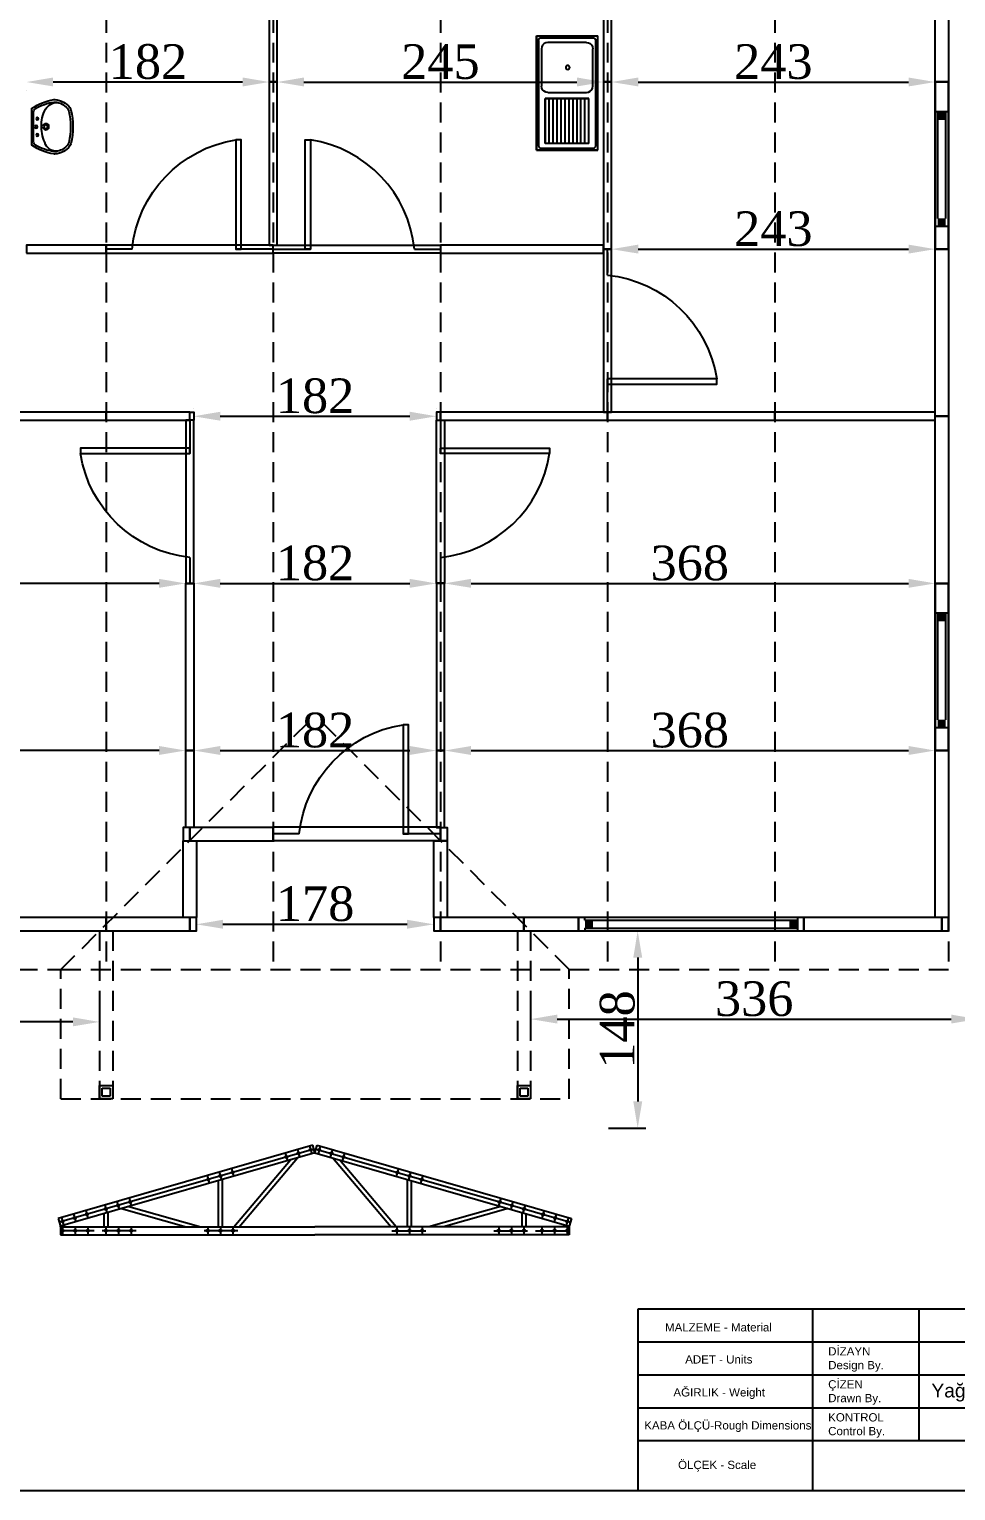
# Model space of a CAD drawing. Header units: millimetres. Extents: x 202729 to 220821, y -210537 to -202962.
# Drawn here: x 208617 to 209312, y -207501 to -206403 of the extents above; entities that cross this region are included whole.
import ezdxf

# ---------------------------------------------------------------- set-up
doc = ezdxf.new("R2010")
doc.units = ezdxf.units.MM
doc.header["$MEASUREMENT"] = 0
doc.linetypes.add('DASHED', pattern=[0.75, 0.5, -0.25])
for name, color, linetype in [('1', 250, 'Continuous'), ('Block1', 255, 'Continuous'), ('DUVAR', 7, 'Continuous'), ('KAPI-PEN', 3, 'Continuous'), ('PANO', 11, 'Continuous'), ('TEFRIS', 4, 'Continuous'), ('ZEMİN', 191, 'Continuous'), ('ÖLÇÜLENDİRME', 121, 'Continuous')]:
    doc.layers.add(name, color=color, linetype=linetype)
doc.styles.add('133', font='times.ttf')
doc.styles.get("Standard").update_dxf_attribs({"font": 'arial.ttf'})
doc.dimstyles.new('MAKAS', dxfattribs={"dimscale": 20, "dimtxt": 1.3, "dimasz": 1, "dimexe": 0.3, "dimexo": 0.3, "dimgap": 0.1, "dimtad": 1, "dimrnd": 1, "dimzin": 12, "dimdsep": 46, "dimlunit": 6, "dimtxsty": '133', "dimcen": 0.8, "dimdle": 0.0005, "dimclrd": 4, "dimclre": 6, "dimclrt": 2, "dimazin": 3, "dimtfac": 1, "dimtmove": 0, "dimatfit": 2, "dimldrblk": 'DOTSMALL', "dimfxl": 0, "dimtolj": 1, "dimtzin": 0, "dimarcsym": 0})

# ---------------------------------------------------------------- blocks, each defined once
blk = doc.blocks.new('110')
blk.add_lwpolyline([(74265.2, -40100.5), (74265.2, -40226), (74275.2, -40226), (74275.2, -40100.5)], close=True)
blk = doc.blocks.new('jyt')
at = {"layer": 'PANO', "color": 1}
for p, q in [((-19934.2, -6827.4), (-19934.2, -6747.4)), ((-19928.2, -6827.4), (-19928.2, -6747.4))]:
    blk.add_line(p, q, dxfattribs=at)
for points in [[(-19926.2, -6747.4), (-19936.2, -6747.4)], [(-19926.2, -6833.4), (-19936.2, -6833.4)]]:
    blk.add_lwpolyline(points, dxfattribs=at)
for points in [[(-19928.2, -6747.4), (-19928.2, -6753.4), (-19934.2, -6747.4), (-19934.2, -6753.4)], [(-19928.2, -6833.4), (-19928.2, -6827.4), (-19934.2, -6833.4), (-19934.2, -6827.4)]]:
    blk.add_solid(points, dxfattribs=at)
blk = doc.blocks.new('113')
for points in [[(74265.2, -40728), (74265.2, -40853.5), (74275.2, -40853.5), (74275.2, -40728)], [(74265.2, -40728), (74265.2, -40853.5), (74275.2, -40853.5), (74275.2, -40728)], [(74275.2, -40853.5), (74275.2, -40728), (74265.2, -40728), (74265.2, -40853.5)]]:
    blk.add_lwpolyline(points, close=True)
at = {"layer": 'KAPI-PEN'}
for points in [[(74270.2, -40728), (74270.2, -40756)], [(74270.2, -40834), (74270.2, -40853.5)]]:
    blk.add_lwpolyline(points, dxfattribs=at)
blk.add_lwpolyline([(74270.2, -40834, -0.341049), (74188.2, -40756), (74270.2, -40756), (74270.2, -40752), (74188.2, -40752), (74188.2, -40756)], format="xyb", dxfattribs=at)
blk = doc.blocks.new('gfj')
at = {"layer": 'Block1', "color": 1}
for p, q in [((-3418.2, -20535), (-3418.2, -20533)), ((-3418.2, -20541), (-3418.2, -20543))]:
    blk.add_line(p, q, dxfattribs=at)
at = {"layer": 'PANO', "color": 1}
for p, q in [((-3418.2, -20535), (-3258.7, -20535)), ((-3418.2, -20541), (-3258.7, -20541))]:
    blk.add_line(p, q, dxfattribs=at)
blk.add_lwpolyline([(-3258.7, -20543), (-3258.7, -20533)], dxfattribs=at)
for points in [[(-3418.2, -20541), (-3412.2, -20541), (-3418.2, -20535), (-3412.2, -20535)], [(-3258.7, -20541), (-3264.7, -20541), (-3258.7, -20535), (-3264.7, -20535)]]:
    blk.add_solid(points, dxfattribs=at)
blk = doc.blocks.new('D')
blk.add_lwpolyline([(69161.3, -39614.6), (69286.8, -39614.6), (69286.8, -39608.6), (69161.3, -39608.6)], close=True)
blk = doc.blocks.new('KAPI')
for points in [[(68907.3, -39991.1), (68907.3, -40116.6), (68913.3, -40116.6), (68913.3, -39991.1)], [(68907.3, -39991.1), (68907.3, -40116.6), (68913.3, -40116.6), (68913.3, -39991.1)], [(68913.3, -40116.6), (68913.3, -39991.1), (68907.3, -39991.1), (68907.3, -40116.6)]]:
    blk.add_lwpolyline(points, close=True)
at = {"layer": 'KAPI-PEN'}
for points in [[(68910.3, -39991.1), (68910.3, -40019.1)], [(68910.3, -40097.1), (68910.3, -40116.6)]]:
    blk.add_lwpolyline(points, dxfattribs=at)
blk.add_lwpolyline([(68910.3, -40097.1, -0.341049), (68828.3, -40019.1), (68910.3, -40019.1), (68910.3, -40015.1), (68828.3, -40015.1), (68828.3, -40019.1)], format="xyb", dxfattribs=at)
blk = doc.blocks.new('LAVABO')
at = {"layer": 'TEFRIS'}
for points in [[(13.9, 0, 0.112842), (20.4, 16.5, 0.051406), (20.4, 17.4, 0.218961), (14.4, 28.5, 0.113197), (12.7, 29.3, 0.122001), (-12.7, 29.3, 0.113197), (-14.4, 28.5, 0.218961), (-20.4, 17.4, 0.051406), (-20.4, 16.5, 0.112842), (-13.9, 0)], [(10, 1.2, 0.248162), (13.8, 2.8, 0.097547), (18.6, 16.6, 0.057084), (18.6, 17.5, 0.205938), (13.7, 26.7, 0.12541), (11.8, 27.7, 0.11725), (-11.8, 27.7, 0.12541), (-13.7, 26.7, 0.174088), (-18.3, 19.3, 0.114282), (-18.6, 16.6, 0.097547), (-13.8, 2.8, 0.248162), (-10, 1.2)]]:
    blk.add_lwpolyline(points, format="xyb", close=True, dxfattribs=at)
blk.add_lwpolyline([(-18.3, 19.3, 0.321438), (-13.2, 10.3, 0.098457), (0, 7.1, 0.139763), (13.2, 10.3, 0.277065), (18.3, 19.3)], format="xyb", dxfattribs=at)
for centre, radius in [((0, 10.5), 2.31), ((0, 10.5), 1.42), ((-6.2, 4), 0.923), ((0, 3.2), 1.08), ((6.2, 4), 0.923)]:
    blk.add_circle(centre, radius, dxfattribs=at)
blk = doc.blocks.new('*D7374')
at = {"layer": 'Defpoints', "color": 0}
for p in [(208993.1, -207127.2), (209328.9, -207127.2), (209328.9, -207146.4)]:
    blk.add_point(p, dxfattribs=at)
at = {"layer": 'DUVAR', "color": 6, "lineweight": -2}
for p, q in [((208993.1, -207133.2), (208993.1, -207152.4)), ((209328.9, -207133.2), (209328.9, -207152.4))]:
    blk.add_line(p, q, dxfattribs=at)
at = {"layer": 'DUVAR', "color": 4, "lineweight": -2}
blk.add_line((209013.1, -207146.4), (209308.9, -207146.4), dxfattribs=at)
at = {"layer": 'DUVAR', "color": 4}
for points in [[(209013.1, -207143), (209013.1, -207149.7), (208993.1, -207146.4)], [(209308.9, -207149.7), (209308.9, -207143), (209328.9, -207146.4)]]:
    blk.add_solid(points, dxfattribs=at)
at = {"layer": 'DUVAR', "color": 2, "insert": (209161, -207131.2), "char_height": 26, "attachment_point": 5, "style": '133'}
blk.add_mtext('\\A1;336', dxfattribs=at)
blk = doc.blocks.new('_DotSmall')
at = {"color": 0, "linetype": 'ByBlock', "const_width": 0.5}
blk.add_lwpolyline([(-0.0625, 0, 1), (0.0625, 0, 1)], format="xyb", close=True, dxfattribs=at)
blk = doc.blocks.new('*D7375')
at = {"layer": 'Defpoints', "color": 0}
for p in [(208270.9, -207121.7), (208669.4, -207121.7), (208270.9, -207148.5)]:
    blk.add_point(p, dxfattribs=at)
at = {"layer": 'DUVAR', "color": 6, "lineweight": -2}
for p, q in [((208270.9, -207127.7), (208270.9, -207154.5)), ((208669.4, -207127.7), (208669.4, -207154.5))]:
    blk.add_line(p, q, dxfattribs=at)
at = {"layer": 'DUVAR', "color": 4, "lineweight": -2}
blk.add_line((208649.4, -207148.5), (208290.9, -207148.5), dxfattribs=at)
at = {"layer": 'DUVAR', "color": 4}
for points in [[(208290.9, -207145.1), (208290.9, -207151.8), (208270.9, -207148.5)], [(208649.4, -207151.8), (208649.4, -207145.1), (208669.4, -207148.5)]]:
    blk.add_solid(points, dxfattribs=at)
at = {"layer": 'DUVAR', "color": 2, "insert": (208470.1, -207133.2), "char_height": 26, "attachment_point": 5, "style": '133'}
blk.add_mtext('\\A1;398', dxfattribs=at)
blk = doc.blocks.new('*D7376')
at = {"layer": 'Defpoints', "color": 0}
for p in [(209045.6, -207080.2), (209045.6, -207228.2), (209073.5, -207228.2)]:
    blk.add_point(p, dxfattribs=at)
at = {"layer": 'DUVAR', "color": 6, "lineweight": -2}
for p, q in [((209051.6, -207080.2), (209079.5, -207080.2)), ((209051.6, -207228.2), (209079.5, -207228.2))]:
    blk.add_line(p, q, dxfattribs=at)
at = {"layer": 'DUVAR', "color": 4, "lineweight": -2}
blk.add_line((209073.5, -207100.2), (209073.5, -207208.2), dxfattribs=at)
at = {"layer": 'DUVAR', "color": 4}
for points in [[(209076.9, -207100.2), (209070.2, -207100.2), (209073.5, -207080.2)], [(209070.2, -207208.2), (209076.9, -207208.2), (209073.5, -207228.2)]]:
    blk.add_solid(points, dxfattribs=at)
at = {"layer": 'DUVAR', "color": 2, "insert": (209058.3, -207154.2), "char_height": 26, "attachment_point": 5, "rotation": 90, "style": '133'}
blk.add_mtext('\\A1;148', dxfattribs=at)
blk = doc.blocks.new('*D7381')
at = {"layer": 'Defpoints', "color": 0}
for p in [(208302.9, -206819.2), (208302.9, -206819.2), (208734.1, -206819.2)]:
    blk.add_point(p, dxfattribs=at)
at = {"layer": 'DUVAR', "color": 6, "lineweight": -2}
for p, q in [((208302.9, -206825.2), (208302.9, -206825.2)), ((208734.1, -206825.2), (208734.1, -206825.2))]:
    blk.add_line(p, q, dxfattribs=at)
at = {"layer": 'DUVAR', "color": 4, "lineweight": -2}
blk.add_line((208714.1, -206819.2), (208322.9, -206819.2), dxfattribs=at)
at = {"layer": 'DUVAR', "color": 4}
for points in [[(208322.9, -206815.8), (208322.9, -206822.5), (208302.9, -206819.2)], [(208714.1, -206822.5), (208714.1, -206815.8), (208734.1, -206819.2)]]:
    blk.add_solid(points, dxfattribs=at)
at = {"layer": 'DUVAR', "color": 2, "insert": (208518.5, -206804), "char_height": 26, "attachment_point": 5, "style": '133'}
blk.add_mtext('\\A1;431', dxfattribs=at)
blk = doc.blocks.new('*D7382')
at = {"layer": 'Defpoints', "color": 0}
for p in [(208302.9, -206944.7), (208302.9, -206944.7), (208734.1, -206944.7)]:
    blk.add_point(p, dxfattribs=at)
at = {"layer": 'DUVAR', "color": 4, "lineweight": -2}
blk.add_line((208714.1, -206944.7), (208322.9, -206944.7), dxfattribs=at)
at = {"layer": 'DUVAR', "color": 6, "lineweight": -2}
for p, q in [((208302.9, -206950.7), (208302.9, -206950.7)), ((208734.1, -206950.7), (208734.1, -206950.7))]:
    blk.add_line(p, q, dxfattribs=at)
at = {"layer": 'DUVAR', "color": 4}
for points in [[(208322.9, -206941.3), (208322.9, -206948), (208302.9, -206944.7)], [(208714.1, -206948), (208714.1, -206941.3), (208734.1, -206944.7)]]:
    blk.add_solid(points, dxfattribs=at)
at = {"layer": 'DUVAR', "color": 2, "insert": (208518.5, -206929.5), "char_height": 26, "attachment_point": 5, "style": '133'}
blk.add_mtext('\\A1;431', dxfattribs=at)
blk = doc.blocks.new('*D7383')
at = {"layer": 'Defpoints', "color": 0}
for p in [(208614.6, -206442.7), (208614.6, -206442.7), (208796.9, -206442.7)]:
    blk.add_point(p, dxfattribs=at)
at = {"layer": 'DUVAR', "color": 4, "lineweight": -2}
blk.add_line((208776.9, -206442.7), (208634.6, -206442.7), dxfattribs=at)
at = {"layer": 'DUVAR', "color": 6, "lineweight": -2}
for p, q in [((208614.6, -206448.7), (208614.6, -206448.7)), ((208796.9, -206448.7), (208796.9, -206448.7))]:
    blk.add_line(p, q, dxfattribs=at)
at = {"layer": 'DUVAR', "color": 4}
for points in [[(208634.6, -206439.3), (208634.6, -206446), (208614.6, -206442.7)], [(208776.9, -206446), (208776.9, -206439.3), (208796.9, -206442.7)]]:
    blk.add_solid(points, dxfattribs=at)
at = {"layer": 'DUVAR', "color": 2, "insert": (208705.8, -206427.5), "char_height": 26, "attachment_point": 5, "style": '133'}
blk.add_mtext('\\A1;182', dxfattribs=at)
blk = doc.blocks.new('*D7384')
at = {"layer": 'Defpoints', "color": 0}
for p in [(208802.9, -206442.7), (209047.9, -206442.7), (209047.9, -206442.7)]:
    blk.add_point(p, dxfattribs=at)
at = {"layer": 'DUVAR', "color": 6, "lineweight": -2}
for p, q in [((208802.9, -206436.7), (208802.9, -206436.7)), ((209047.9, -206436.7), (209047.9, -206436.7))]:
    blk.add_line(p, q, dxfattribs=at)
at = {"layer": 'DUVAR', "color": 4, "lineweight": -2}
blk.add_line((208822.9, -206442.7), (209027.9, -206442.7), dxfattribs=at)
at = {"layer": 'DUVAR', "color": 4}
for points in [[(208822.9, -206439.3), (208822.9, -206446), (208802.9, -206442.7)], [(209027.9, -206446), (209027.9, -206439.3), (209047.9, -206442.7)]]:
    blk.add_solid(points, dxfattribs=at)
at = {"layer": 'DUVAR', "color": 2, "insert": (208925.4, -206427.5), "char_height": 26, "attachment_point": 5, "style": '133'}
blk.add_mtext('\\A1;245', dxfattribs=at)
blk = doc.blocks.new('*D7385')
at = {"layer": 'Defpoints', "color": 0}
for p in [(209053.9, -206442.7), (209296.9, -206442.7), (209296.9, -206442.7)]:
    blk.add_point(p, dxfattribs=at)
at = {"layer": 'DUVAR', "color": 6, "lineweight": -2}
for p, q in [((209053.9, -206436.7), (209053.9, -206436.7)), ((209296.9, -206436.7), (209296.9, -206436.7))]:
    blk.add_line(p, q, dxfattribs=at)
at = {"layer": 'DUVAR', "color": 4, "lineweight": -2}
blk.add_line((209073.9, -206442.7), (209276.9, -206442.7), dxfattribs=at)
at = {"layer": 'DUVAR', "color": 4}
for points in [[(209073.9, -206439.3), (209073.9, -206446), (209053.9, -206442.7)], [(209276.9, -206446), (209276.9, -206439.3), (209296.9, -206442.7)]]:
    blk.add_solid(points, dxfattribs=at)
at = {"layer": 'DUVAR', "color": 2, "insert": (209175.4, -206427.5), "char_height": 26, "attachment_point": 5, "style": '133'}
blk.add_mtext('\\A1;243', dxfattribs=at)
blk = doc.blocks.new('*D7386')
at = {"layer": 'Defpoints', "color": 0}
for p in [(209053.9, -206568.2), (209296.9, -206568.2), (209296.9, -206568.2)]:
    blk.add_point(p, dxfattribs=at)
at = {"layer": 'DUVAR', "color": 6, "lineweight": -2}
for p, q in [((209053.9, -206562.2), (209053.9, -206562.2)), ((209296.9, -206562.2), (209296.9, -206562.2))]:
    blk.add_line(p, q, dxfattribs=at)
at = {"layer": 'DUVAR', "color": 4, "lineweight": -2}
blk.add_line((209073.9, -206568.2), (209276.9, -206568.2), dxfattribs=at)
at = {"layer": 'DUVAR', "color": 4}
for points in [[(209073.9, -206564.8), (209073.9, -206571.5), (209053.9, -206568.2)], [(209276.9, -206571.5), (209276.9, -206564.8), (209296.9, -206568.2)]]:
    blk.add_solid(points, dxfattribs=at)
at = {"layer": 'DUVAR', "color": 2, "insert": (209175.4, -206553), "char_height": 26, "attachment_point": 5, "style": '133'}
blk.add_mtext('\\A1;243', dxfattribs=at)
blk = doc.blocks.new('*D7387')
at = {"layer": 'Defpoints', "color": 0}
for p in [(208928.4, -206819.2), (209296.9, -206819.2), (209296.9, -206819.2)]:
    blk.add_point(p, dxfattribs=at)
at = {"layer": 'DUVAR', "color": 6, "lineweight": -2}
for p, q in [((208928.4, -206813.2), (208928.4, -206813.2)), ((209296.9, -206813.2), (209296.9, -206813.2))]:
    blk.add_line(p, q, dxfattribs=at)
at = {"layer": 'DUVAR', "color": 4, "lineweight": -2}
blk.add_line((208948.4, -206819.2), (209276.9, -206819.2), dxfattribs=at)
at = {"layer": 'DUVAR', "color": 4}
for points in [[(208948.4, -206815.8), (208948.4, -206822.5), (208928.4, -206819.2)], [(209276.9, -206822.5), (209276.9, -206815.8), (209296.9, -206819.2)]]:
    blk.add_solid(points, dxfattribs=at)
at = {"layer": 'DUVAR', "color": 2, "insert": (209112.6, -206804), "char_height": 26, "attachment_point": 5, "style": '133'}
blk.add_mtext('\\A1;368', dxfattribs=at)
blk = doc.blocks.new('*D7388')
at = {"layer": 'Defpoints', "color": 0}
for p in [(208928.4, -206944.7), (209296.9, -206944.7), (209296.9, -206944.7)]:
    blk.add_point(p, dxfattribs=at)
at = {"layer": 'DUVAR', "color": 6, "lineweight": -2}
for p, q in [((208928.4, -206938.7), (208928.4, -206938.7)), ((209296.9, -206938.7), (209296.9, -206938.7))]:
    blk.add_line(p, q, dxfattribs=at)
at = {"layer": 'DUVAR', "color": 4, "lineweight": -2}
blk.add_line((208948.4, -206944.7), (209276.9, -206944.7), dxfattribs=at)
at = {"layer": 'DUVAR', "color": 4}
for points in [[(208948.4, -206941.3), (208948.4, -206948), (208928.4, -206944.7)], [(209276.9, -206948), (209276.9, -206941.3), (209296.9, -206944.7)]]:
    blk.add_solid(points, dxfattribs=at)
at = {"layer": 'DUVAR', "color": 2, "insert": (209112.6, -206929.5), "char_height": 26, "attachment_point": 5, "style": '133'}
blk.add_mtext('\\A1;368', dxfattribs=at)
blk = doc.blocks.new('*D7389')
at = {"layer": 'Defpoints', "color": 0}
for p in [(208740.1, -206944.7), (208922.4, -206944.7), (208922.4, -206944.7)]:
    blk.add_point(p, dxfattribs=at)
at = {"layer": 'DUVAR', "color": 6, "lineweight": -2}
for p, q in [((208740.1, -206938.7), (208740.1, -206938.7)), ((208922.4, -206938.7), (208922.4, -206938.7))]:
    blk.add_line(p, q, dxfattribs=at)
at = {"layer": 'DUVAR', "color": 4, "lineweight": -2}
blk.add_line((208760.1, -206944.7), (208902.4, -206944.7), dxfattribs=at)
at = {"layer": 'DUVAR', "color": 4}
for points in [[(208760.1, -206941.3), (208760.1, -206948), (208740.1, -206944.7)], [(208902.4, -206948), (208902.4, -206941.3), (208922.4, -206944.7)]]:
    blk.add_solid(points, dxfattribs=at)
at = {"layer": 'DUVAR', "color": 2, "insert": (208831.3, -206929.5), "char_height": 26, "attachment_point": 5, "style": '133'}
blk.add_mtext('\\A1;182', dxfattribs=at)
blk = doc.blocks.new('*D7390')
at = {"layer": 'Defpoints', "color": 0}
for p in [(208740.1, -206819.2), (208922.4, -206819.2), (208922.4, -206819.2)]:
    blk.add_point(p, dxfattribs=at)
at = {"layer": 'DUVAR', "color": 6, "lineweight": -2}
for p, q in [((208740.1, -206813.2), (208740.1, -206813.2)), ((208922.4, -206813.2), (208922.4, -206813.2))]:
    blk.add_line(p, q, dxfattribs=at)
at = {"layer": 'DUVAR', "color": 4, "lineweight": -2}
blk.add_line((208760.1, -206819.2), (208902.4, -206819.2), dxfattribs=at)
at = {"layer": 'DUVAR', "color": 4}
for points in [[(208760.1, -206815.8), (208760.1, -206822.5), (208740.1, -206819.2)], [(208902.4, -206822.5), (208902.4, -206815.8), (208922.4, -206819.2)]]:
    blk.add_solid(points, dxfattribs=at)
at = {"layer": 'DUVAR', "color": 2, "insert": (208831.3, -206804), "char_height": 26, "attachment_point": 5, "style": '133'}
blk.add_mtext('\\A1;182', dxfattribs=at)
blk = doc.blocks.new('*D7391')
at = {"layer": 'Defpoints', "color": 0}
for p in [(208740.1, -206693.7), (208922.4, -206693.7), (208922.4, -206693.7)]:
    blk.add_point(p, dxfattribs=at)
at = {"layer": 'DUVAR', "color": 6, "lineweight": -2}
for p, q in [((208740.1, -206687.7), (208740.1, -206687.7)), ((208922.4, -206687.7), (208922.4, -206687.7))]:
    blk.add_line(p, q, dxfattribs=at)
at = {"layer": 'DUVAR', "color": 4, "lineweight": -2}
blk.add_line((208760.1, -206693.7), (208902.4, -206693.7), dxfattribs=at)
at = {"layer": 'DUVAR', "color": 4}
for points in [[(208760.1, -206690.3), (208760.1, -206697), (208740.1, -206693.7)], [(208902.4, -206697), (208902.4, -206690.3), (208922.4, -206693.7)]]:
    blk.add_solid(points, dxfattribs=at)
at = {"layer": 'DUVAR', "color": 2, "insert": (208831.3, -206678.5), "char_height": 26, "attachment_point": 5, "style": '133'}
blk.add_mtext('\\A1;182', dxfattribs=at)
blk = doc.blocks.new('EVYE')
at = {"layer": 'TEFRIS'}
for p, q in [((-45.2, 24.7), (40.8, 24.7)), ((-45.2, 24.7), (-45.2, -21.3)), ((-41.7, 23.2), (37.3, 23.2)), ((40.8, 24.7), (40.8, -21.3)), ((-40.2, -12.8, -1.5), (-40.2, 16.2, -1.5)), ((-35.4, 21, -1.5), (-7.4, 21, -1.5)), ((35.8, 18.1, -1.7), (1.9, 18.1, -1.7)), ((1.9, 18.1, -1.7), (1.9, -14.6, -1.7)), ((35.8, 15.1, -1.7), (1.9, 15.1, -1.7)), ((35.8, 12.2, -1.7), (1.9, 12.2, -1.7)), ((35.8, -14.6, -1.7), (35.8, 18.1, -1.7)), ((35.8, 9.2, -1.7), (1.9, 9.2, -1.7)), ((35.8, 6.2, -1.7), (1.9, 6.2, -1.7)), ((35.8, 3.2, -1.7), (1.9, 3.2, -1.7)), ((35.8, 0.3, -1.7), (1.9, 0.3, -1.7)), ((35.8, -2.7, -1.7), (1.9, -2.7, -1.7)), ((35.8, -5.7, -1.7), (1.9, -5.7, -1.7)), ((35.8, -8.6, -1.7), (1.9, -8.6, -1.7)), ((40.8, -21.3), (-45.2, -21.3)), ((37.3, -19.8), (-41.8, -19.8)), ((35.8, -11.6, -1.7), (1.9, -11.6, -1.7)), ((35.8, -14.6, -1.7), (1.9, -14.6, -1.7))]:
    blk.add_line(p, q, dxfattribs=at)
blk.add_circle((-21.4, 1.3, -4.5), 1.49, dxfattribs=at)
for points, invisible_edges in [([(37.3, 23.2), (40.8, 24.7), (-45.2, 24.7)], 13), ([(37.3, 23.2), (-45.2, 24.7), (37.3, 23.2)], 3), ([(-45.2, 24.7), (-41.7, 23.2), (37.3, 23.2)], 13), ([(-43.6, 22), (-45.2, 24.7), (-43.1, 22.6)], 3), ([(-43.7, -17.8), (-45.2, 24.7), (-43.7, 21.2)], 3), ([(-43.1, 22.6), (-45.2, 24.7), (-42.5, 23)], 3), ([(-42.5, 23), (-45.2, 24.7), (-41.8, 23.2)], 3), ([(-43.7, 21.2), (-45.2, 24.7), (-43.7, 21.2)], 3), ([(-43.7, 21.2), (-45.2, 24.7), (-43.6, 22)], 3), ([(-43.7, -17.8), (-45.2, 24.7), (-43.7, -17.8)], 3), ([(-41.8, 23.2), (40.8, 24.7), (-41.7, 23.2)], 3), ([(38.1, 23), (40.8, 24.7), (37.3, 23.2)], 3), ([(38.7, 22.6), (40.8, 24.7), (38.1, 23)], 3), ([(39.1, 22), (40.8, 24.7), (38.7, 22.6)], 3), ([(39.3, 21.2), (40.8, 24.7), (39.1, 22)], 3), ([(39.3, -17.8), (40.8, -21.3), (40.8, 24.7)], 13), ([(39.3, -17.8), (40.8, 24.7), (39.3, -17.8)], 3), ([(39.3, -17.8), (40.8, 24.7), (39.3, 21.2)], 3), ([(39.3, 21.2), (40.8, 24.7), (39.3, 21.2)], 3), ([(-35.4, 21, -1.5), (-80.6, 20.6, -1.5), (-36.9, 20.8, -1.5)], 3), ([(-36.9, 20.8, -1.5), (-80.6, 20.6, -1.5), (-38.2, 20.1, -1.5)], 3), ([(-38.2, -16.7, -1.5), (-79.5, 21.7, -1.5), (-39.3, -15.6, -1.5)], 3), ([(-39.3, -15.6, -1.5), (-79.5, 21.7, -1.5), (-40, -14.3, -1.5)], 3), ([(-40, -14.3, -1.5), (-79.5, 21.7, -1.5), (-40.2, -12.8, -1.5)], 3), ([(-38.2, 20.1, -1.5), (-79.5, -18.3, -1.5), (-39.3, 19, -1.5)], 3), ([(-39.3, 19, -1.5), (-79.5, -18.3, -1.5), (-40, 17.7, -1.5)], 3), ([(-40, 17.7, -1.5), (-79.5, -18.3, -1.5), (-40.2, 16.2, -1.5)], 3), ([(-7.4, 21, -1.5), (37.8, 20.6, -1.5), (-5.9, 20.8, -1.5)], 3), ([(-5.9, 20.8, -1.5), (37.8, 20.6, -1.5), (-4.6, 20.1, -1.5)], 3), ([(-4.6, -16.7, -1.5), (36.7, 21.7, -1.5), (-3.5, -15.6, -1.5)], 3), ([(-4.6, 20.1, -1.5), (36.7, -18.3, -1.5), (-3.5, 19, -1.5)], 3), ([(-3.5, -15.6, -1.5), (36.7, 21.7, -1.5), (-2.9, -14.3, -1.5)], 3), ([(-3.5, 19, -1.5), (36.7, -18.3, -1.5), (-2.9, 17.7, -1.5)], 3), ([(-2.9, -14.3, -1.5), (36.7, 21.7, -1.5), (-2.6, -12.8, -1.5)], 3), ([(-2.9, 17.7, -1.5), (36.7, -18.3, -1.5), (-2.6, 16.2, -1.5)], 3), ([(-2.6, -12.8, -1.5), (36.7, 21.7, -1.5), (-2.6, 16.2, -1.5)], 3), ([(1.9, -14.6, -1.7), (1.9, 18.1, -1.7), (35.8, 18.1, -1.7)], 12), ([(-36.9, -17.4, -1.5), (-80.6, -17.2, -1.5), (-38.2, -16.7, -1.5)], 3), ([(-35.4, -17.6, -1.5), (-80.6, -17.2, -1.5), (-36.9, -17.4, -1.5)], 3), ([(-43.6, -18.6), (-45.2, -21.3), (-43.7, -17.8)], 3), ([(-43.1, -19.2), (-45.2, -21.3), (-43.6, -18.6)], 3), ([(-42.5, -19.6), (-45.2, -21.3), (-43.1, -19.2)], 3), ([(-41.8, -19.8), (-45.2, -21.3), (-42.5, -19.6)], 3), ([(-41.7, -19.8), (-45.2, -21.3), (-41.8, -19.8)], 3), ([(-35.4, -17.6, -1.5), (37.7, -17.6, -1.5), (-7.4, -17.6, -1.5)], 3), ([(-7.4, -17.6, -1.5), (37.8, -17.2, -1.5), (-5.9, -17.4, -1.5)], 3), ([(-5.9, -17.4, -1.5), (37.8, -17.2, -1.5), (-4.6, -16.7, -1.5)], 3), ([(37.3, -19.8), (40.8, -21.3), (38.1, -19.6)], 3), ([(37.3, -19.8), (40.8, -21.3), (37.3, -19.8)], 3), ([(38.1, -19.6), (40.8, -21.3), (38.7, -19.2)], 3), ([(38.7, -19.2), (40.8, -21.3), (39.1, -18.6)], 3), ([(39.1, -18.6), (40.8, -21.3), (39.3, -17.8)], 3)]:
    blk.add_3dface(points, dxfattribs=dict(at, invisible_edges=invisible_edges))
blk = doc.blocks.new('*D7426')
at = {"layer": 'Defpoints', "color": 0}
for p in [(208742.1, -207075.2), (208920.4, -207075.2), (208920.4, -207075.2)]:
    blk.add_point(p, dxfattribs=at)
at = {"layer": 'DUVAR', "color": 6, "lineweight": -2}
for p, q in [((208742.1, -207069.2), (208742.1, -207069.2)), ((208920.4, -207069.2), (208920.4, -207069.2))]:
    blk.add_line(p, q, dxfattribs=at)
at = {"layer": 'DUVAR', "color": 4, "lineweight": -2}
blk.add_line((208762.1, -207075.2), (208900.4, -207075.2), dxfattribs=at)
at = {"layer": 'DUVAR', "color": 4}
for points in [[(208762.1, -207071.8), (208762.1, -207078.5), (208742.1, -207075.2)], [(208900.4, -207078.5), (208900.4, -207071.8), (208920.4, -207075.2)]]:
    blk.add_solid(points, dxfattribs=at)
at = {"layer": 'DUVAR', "color": 2, "insert": (208831.3, -207059.9), "char_height": 26, "attachment_point": 5, "style": '133'}
blk.add_mtext('\\A1;178', dxfattribs=at)

msp = doc.modelspace()

# ---------------------------------------------------------------- linework, layer by layer
at = {"linetype": 'Continuous', "lineweight": 25}
msp.add_line((209922.706, -207462.963), (209073.941, -207462.963), dxfattribs=at)
at = {"color": 2}
for points in [[(209922.706, -207500.565), (207778.624, -207500.565), (207778.624, -206045.924), (209922.706, -206045.924)], [(209073.941, -207363.864), (209922.706, -207363.864), (209922.706, -207500.565), (209073.941, -207500.565)]]:
    msp.add_lwpolyline(points, close=True, dxfattribs=at)
for points in [[(208796.893, -206442.65), (208796.893, -206565.15), (208802.893, -206565.15), (208802.893, -206442.65)], [(209296.893, -206568.15), (209296.893, -206442.65), (209306.893, -206442.65), (209306.893, -206568.15)], [(209296.893, -206568.15), (209296.893, -206442.65), (209306.893, -206442.65), (209306.893, -206568.15)], [(209296.893, -206568.15), (209296.893, -206442.65), (209306.893, -206442.65), (209306.893, -206568.15)], [(209306.893, -206568.15), (209306.893, -206442.65), (209296.893, -206442.65), (209296.893, -206568.15)], [(208614.643, -206571.15), (208674.393, -206571.15), (208674.393, -206565.15), (208614.643, -206565.15)], [(208925.393, -206571.15), (209047.893, -206571.15), (209047.893, -206565.15), (208925.393, -206565.15)], [(209053.893, -206690.65), (209053.893, -206568.15), (209047.893, -206568.15), (209047.893, -206690.65)], [(209053.893, -206690.65), (209053.893, -206568.15), (209047.893, -206568.15), (209047.893, -206690.65)], [(209047.893, -206568.15), (209047.893, -206690.65), (209053.893, -206690.65), (209053.893, -206568.15)], [(208674.393, -206696.65), (208737.143, -206696.65), (208737.143, -206690.65), (208674.393, -206690.65)], [(209176.393, -206696.65), (209296.893, -206696.65), (209296.893, -206690.65), (209176.393, -206690.65)], [(208734.143, -206696.65), (208734.143, -206819.15), (208740.143, -206819.15), (208740.143, -206696.65)], [(208734.143, -206696.65), (208734.143, -206819.15), (208740.143, -206819.15), (208740.143, -206696.65)], [(208740.143, -206819.15), (208740.143, -206696.65), (208734.143, -206696.65), (208734.143, -206819.15)], [(208928.393, -206696.65), (208928.393, -206819.15), (208922.393, -206819.15), (208922.393, -206696.65)], [(208928.393, -206696.65), (208928.393, -206819.15), (208922.393, -206819.15), (208922.393, -206696.65)], [(208922.393, -206819.15), (208922.393, -206696.65), (208928.393, -206696.65), (208928.393, -206819.15)], [(209296.893, -206944.65), (209296.893, -206819.15), (209306.893, -206819.15), (209306.893, -206944.65)], [(209296.893, -206944.65), (209296.893, -206819.15), (209306.893, -206819.15), (209306.893, -206944.65)], [(209296.893, -206944.65), (209296.893, -206819.15), (209306.893, -206819.15), (209306.893, -206944.65)], [(209306.893, -206944.65), (209306.893, -206819.15), (209296.893, -206819.15), (209296.893, -206944.65)], [(208740.143, -206944.65), (208740.143, -207002.4), (208734.143, -207002.4), (208734.143, -206944.65)], [(208922.393, -206944.65), (208922.393, -207002.4), (208928.393, -207002.4), (208928.393, -206944.65)], [(208737.143, -207012.4), (208799.893, -207012.4), (208799.893, -207002.4), (208737.143, -207002.4)], [(208732.143, -207070.15), (208732.143, -207012.4), (208742.143, -207012.4), (208742.143, -207070.15)], [(208920.393, -207070.15), (208920.393, -207012.4), (208930.393, -207012.4), (208930.393, -207070.15)], [(208570.643, -207080.15), (208674.393, -207080.15), (208674.393, -207070.15), (208570.643, -207070.15)], [(208674.393, -207080.15), (208737.143, -207080.15), (208737.143, -207070.15), (208674.393, -207070.15)], [(208925.393, -207080.15), (208988.143, -207080.15), (208988.143, -207070.15), (208925.393, -207070.15)], [(208988.143, -207080.15), (209029.143, -207080.15), (209029.143, -207070.15), (208988.143, -207070.15)], [(209198.143, -207070.15), (209029.143, -207070.15), (209029.143, -207080.15), (209198.143, -207080.15)], [(209198.143, -207080.15), (209301.893, -207080.15), (209301.893, -207070.15), (209198.143, -207070.15)]]:
    msp.add_lwpolyline(points, close=True)
at = {"layer": '1', "color": 7, "linetype": 'Continuous', "lineweight": 25, "ltscale": 1}
msp.add_line((209205.041, -207500.565), (209205.041, -207363.864), dxfattribs=at)
at = {"layer": '1', "color": 254, "linetype": 'Continuous', "lineweight": 25, "ltscale": 1, "flags": 128}
msp.add_lwpolyline([(209284.526, -207363.864), (209284.526, -207462.963), (209284.526, -207462.963)], dxfattribs=at)
at = {"layer": '1', "color": 255, "linetype": 'Continuous', "lineweight": 25, "ltscale": 1, "flags": 128}
for points in [[(209073.941, -207388.639), (209284.526, -207388.639), (209456.891, -207388.639), (209527.113, -207388.639), (209684.134, -207388.639)], [(209073.941, -207413.414), (209284.526, -207413.414), (209456.891, -207413.414), (209527.113, -207413.414), (209684.134, -207413.414)], [(209073.941, -207438.188), (209284.526, -207438.188), (209456.891, -207438.188), (209527.113, -207438.188), (209684.134, -207438.188)]]:
    msp.add_lwpolyline(points, dxfattribs=at)
at = {"layer": 'Block1', "color": 1, "linetype": 'DASHED', "ltscale": 30}
for p, q in [((208674.393, -206278.15), (208674.393, -207109.15)), ((208799.893, -206278.15), (208799.893, -207109.15)), ((208925.393, -206278.15), (208925.393, -207109.15)), ((209050.893, -206278.15), (209050.893, -207109.15)), ((209176.393, -206278.15), (209176.393, -207109.15)), ((209306.893, -206278.15), (209306.893, -207109.15)), ((208640.393, -207109.15), (208831.268, -206918.275)), ((209022.143, -207109.15), (208831.268, -206918.275)), ((208669.393, -207080.15), (208669.393, -207206.15)), ((208679.393, -207080.15), (208679.393, -207206.15)), ((208983.143, -207080.15), (208983.143, -207206.15)), ((208993.143, -207080.15), (208993.143, -207206.15)), ((208292.893, -207109.15), (208640.393, -207109.15)), ((208640.393, -207206.15), (208640.393, -207109.15)), ((208640.393, -207109.15), (209022.143, -207109.15)), ((209022.143, -207206.15), (209022.143, -207109.15)), ((209022.143, -207109.15), (209306.893, -207109.15)), ((208640.393, -207206.15), (209022.143, -207206.15))]:
    msp.add_line(p, q, dxfattribs=at)
at = {"layer": 'Block1', "color": 1}
for p, q in [((208829.482, -207241.048), (208638.482, -207296.092)), ((208831.143, -207246.814), (208829.482, -207241.048)), ((208831.143, -207246.814), (208832.805, -207241.048)), ((208832.805, -207241.048), (209023.805, -207296.092)), ((208831.143, -207246.814), (208640.143, -207301.858)), ((208831.143, -207246.814), (209022.143, -207301.858)), ((208758.643, -207302.303), (208758.643, -207267.707)), ((208761.643, -207302.303), (208761.643, -207266.843)), ((208900.643, -207302.303), (208900.643, -207266.843)), ((208903.643, -207302.303), (208903.643, -207267.707)), ((208691.481, -207287.063), (208745.531, -207302.303)), ((208970.806, -207287.063), (208916.756, -207302.303)), ((208638.482, -207296.092), (208640.143, -207301.858)), ((208672.643, -207292.491), (208672.643, -207302.303)), ((208675.643, -207291.627), (208675.643, -207302.303)), ((208686.014, -207288.638), (208734.477, -207302.303)), ((208976.272, -207288.638), (208927.81, -207302.303)), ((208986.643, -207291.627), (208986.643, -207302.303)), ((208989.643, -207292.491), (208989.643, -207302.303)), ((209023.805, -207296.092), (209022.143, -207301.858)), ((208640.143, -207302.303), (208640.143, -207301.858)), ((208640.143, -207302.303), (208831.143, -207302.303)), ((208640.143, -207302.303), (208640.143, -207308.303)), ((208640.143, -207308.303), (208831.143, -207308.303)), ((208643.143, -207302.303), (208643.143, -207300.993)), ((209022.143, -207302.303), (208831.143, -207302.303)), ((209022.143, -207308.303), (208831.143, -207308.303)), ((209019.143, -207302.303), (209019.143, -207300.993)), ((209022.143, -207302.303), (209022.143, -207301.858)), ((209022.143, -207302.303), (209022.143, -207308.303))]:
    msp.add_line(p, q, dxfattribs=at)
at = {"layer": 'Block1', "color": 2}
for p, q in [((208830.313, -207243.931), (208639.313, -207298.975)), ((208827.151, -207241.72), (208828.813, -207247.485)), ((208831.974, -207243.931), (209022.974, -207298.975)), ((208835.136, -207241.72), (208833.474, -207247.485)), ((208808.894, -207246.981), (208810.556, -207252.747)), ((208818.023, -207244.351), (208819.684, -207250.116)), ((208844.264, -207244.351), (208842.603, -207250.116)), ((208853.393, -207246.981), (208851.731, -207252.747)), ((208750.184, -207263.901), (208751.845, -207269.666)), ((208759.312, -207261.27), (208760.974, -207267.036)), ((208768.441, -207258.639), (208770.102, -207264.405)), ((208893.846, -207258.639), (208892.184, -207264.405)), ((208902.974, -207261.27), (208901.313, -207267.036)), ((208912.103, -207263.901), (208910.441, -207269.666)), ((208673.313, -207286.054), (208674.974, -207291.82)), ((208682.441, -207283.424), (208684.103, -207289.189)), ((208691.569, -207280.793), (208693.231, -207286.558)), ((208970.717, -207280.793), (208969.056, -207286.558)), ((208979.846, -207283.424), (208978.184, -207289.189)), ((208988.974, -207286.054), (208987.313, -207291.82)), ((208640.813, -207295.421), (208642.474, -207301.186)), ((208649.941, -207292.79), (208651.603, -207298.555)), ((208659.069, -207290.159), (208660.731, -207295.924)), ((209003.217, -207290.159), (209001.556, -207295.924)), ((209012.346, -207292.79), (209010.684, -207298.555)), ((209021.474, -207295.421), (209019.813, -207301.186)), ((208641.643, -207302.303), (208641.643, -207308.303)), ((208651.143, -207302.303), (208651.143, -207308.303)), ((208660.643, -207302.303), (208660.643, -207308.303)), ((208674.143, -207302.303), (208674.143, -207308.303)), ((208683.643, -207302.303), (208683.643, -207308.303)), ((208693.143, -207302.303), (208693.143, -207308.303)), ((208750.643, -207302.303), (208750.643, -207308.303)), ((208760.143, -207302.303), (208760.143, -207308.303)), ((208769.643, -207302.303), (208769.643, -207308.303)), ((208892.643, -207302.303), (208892.643, -207308.303)), ((208902.143, -207302.303), (208902.143, -207308.303)), ((208911.643, -207302.303), (208911.643, -207308.303)), ((208969.143, -207302.303), (208969.143, -207308.303)), ((208978.643, -207302.303), (208978.643, -207308.303)), ((208988.143, -207302.303), (208988.143, -207308.303)), ((209001.643, -207302.303), (209001.643, -207308.303)), ((209011.143, -207302.303), (209011.143, -207308.303)), ((209020.643, -207302.303), (209020.643, -207308.303))]:
    msp.add_line(p, q, dxfattribs=at)
at = {"layer": 'Block1', "color": 1, "linetype": 'DASHED', "ltscale": 30}
for points in [[(208669.393, -207196.15), (208679.393, -207196.15), (208679.393, -207206.15), (208669.393, -207206.15), (208669.393, -207196.15)], [(208983.143, -207196.15), (208993.143, -207196.15), (208993.143, -207206.15), (208983.143, -207206.15), (208983.143, -207196.15)]]:
    msp.add_lwpolyline(points, dxfattribs=at)
for points in [[(208671.393, -207198.15), (208677.393, -207198.15), (208677.393, -207204.15), (208671.393, -207204.15)], [(208985.143, -207198.15), (208991.143, -207198.15), (208991.143, -207204.15), (208985.143, -207204.15)]]:
    msp.add_lwpolyline(points, close=True, dxfattribs=at)
at = {"layer": 'Block1', "color": 1}
for centre, radius in [((208827.982, -207244.603), 0.8), ((208834.305, -207244.603), 0.8), ((208809.725, -207249.864), 0.8), ((208809.725, -207249.864), 0.4), ((208818.853, -207247.233), 0.8), ((208818.853, -207247.233), 0.4), ((208827.982, -207244.603), 0.4), ((208834.305, -207244.603), 0.4), ((208843.433, -207247.233), 0.8), ((208843.433, -207247.233), 0.4), ((208852.562, -207249.864), 0.8), ((208852.562, -207249.864), 0.4), ((208760.143, -207264.153), 0.8), ((208760.143, -207264.153), 0.4), ((208769.272, -207261.522), 0.8), ((208769.272, -207261.522), 0.4), ((208893.015, -207261.522), 0.8), ((208893.015, -207261.522), 0.4), ((208902.143, -207264.153), 0.8), ((208902.143, -207264.153), 0.4), ((208751.015, -207266.784), 0.8), ((208751.015, -207266.784), 0.4), ((208911.272, -207266.784), 0.8), ((208911.272, -207266.784), 0.4), ((208683.272, -207286.306), 0.8), ((208683.272, -207286.306), 0.4), ((208692.4, -207283.676), 0.8), ((208692.4, -207283.676), 0.4), ((208969.886, -207283.676), 0.8), ((208969.886, -207283.676), 0.4), ((208979.015, -207286.306), 0.8), ((208979.015, -207286.306), 0.4), ((208641.643, -207298.303), 0.8), ((208641.643, -207298.303), 0.4), ((208650.772, -207295.673), 0.8), ((208650.772, -207295.672), 0.4), ((208659.9, -207293.042), 0.8), ((208659.9, -207293.042), 0.4), ((208674.143, -207288.937), 0.8), ((208674.143, -207288.937), 0.4), ((208988.143, -207288.937), 0.8), ((208988.143, -207288.937), 0.4), ((209002.386, -207293.042), 0.8), ((209002.386, -207293.042), 0.4), ((209011.515, -207295.673), 0.8), ((209011.515, -207295.672), 0.4), ((209020.643, -207298.303), 0.8), ((209020.643, -207298.303), 0.4), ((208641.643, -207305.303), 0.8), ((208641.643, -207305.303), 0.4), ((208651.143, -207305.303), 0.8), ((208651.143, -207305.303), 0.4), ((208660.643, -207305.303), 0.8), ((208660.643, -207305.303), 0.4), ((208674.143, -207305.303), 0.8), ((208674.143, -207305.303), 0.4), ((208683.643, -207305.303), 0.8), ((208683.643, -207305.303), 0.4), ((208693.143, -207305.303), 0.8), ((208693.143, -207305.303), 0.4), ((208750.643, -207305.303), 0.8), ((208750.643, -207305.303), 0.4), ((208760.143, -207305.303), 0.8), ((208760.143, -207305.303), 0.4), ((208769.643, -207305.303), 0.8), ((208769.643, -207305.303), 0.4), ((208892.643, -207305.303), 0.8), ((208892.643, -207305.303), 0.4), ((208902.143, -207305.303), 0.8), ((208902.143, -207305.303), 0.4), ((208911.643, -207305.303), 0.8), ((208911.643, -207305.303), 0.4), ((208969.143, -207305.303), 0.8), ((208969.143, -207305.303), 0.4), ((208978.643, -207305.303), 0.8), ((208978.643, -207305.303), 0.4), ((208988.143, -207305.303), 0.8), ((208988.143, -207305.303), 0.4), ((209001.643, -207305.303), 0.8), ((209001.643, -207305.303), 0.4), ((209011.143, -207305.303), 0.8), ((209011.143, -207305.303), 0.4), ((209020.643, -207305.303), 0.8), ((209020.643, -207305.303), 0.4)]:
    msp.add_circle(centre, radius, dxfattribs=at)
at = {"layer": 'DUVAR', "color": 1}
for points in [[(208737.143, -206690.65), (208740.143, -206690.65), (208740.143, -206696.65), (208737.143, -206696.65)], [(208925.393, -206690.65), (208922.393, -206690.65), (208922.393, -206696.65), (208925.393, -206696.65)], [(208737.143, -207002.4), (208732.143, -207002.4), (208732.143, -207012.4), (208737.143, -207012.4)], [(208925.393, -207002.4), (208930.393, -207002.4), (208930.393, -207012.4), (208925.393, -207012.4)], [(208742.143, -207070.15), (208737.143, -207070.15), (208737.143, -207080.15), (208742.143, -207080.15)], [(208925.393, -207070.15), (208920.393, -207070.15), (208920.393, -207080.15), (208925.393, -207080.15)], [(209306.893, -207070.15), (209301.893, -207070.15), (209301.893, -207080.15), (209306.893, -207080.15)]]:
    msp.add_lwpolyline(points, close=True, dxfattribs=at)
at = {"layer": 'KAPI-PEN'}
for points in [[(209050.893, -206587.65), (209050.893, -206568.15)], [(209050.893, -206690.65), (209050.893, -206665.65)], [(208737.143, -206696.65), (208737.143, -206721.65)], [(208925.393, -206696.65), (208925.393, -206721.65)], [(208737.143, -206799.65), (208737.143, -206819.15)], [(208925.393, -206799.65), (208925.393, -206819.15)]]:
    msp.add_lwpolyline(points, dxfattribs=at)
for points in [[(209050.893, -206587.65, -0.34104855), (209132.893, -206665.65), (209050.893, -206665.65), (209050.893, -206669.65), (209132.893, -206669.65), (209132.893, -206665.65)], [(208737.143, -206799.65, -0.34104855), (208655.143, -206721.65), (208737.143, -206721.65), (208737.143, -206717.65), (208655.143, -206717.65), (208655.143, -206721.65)], [(208925.393, -206799.65, 0.34104855), (209007.393, -206721.65), (208925.393, -206721.65), (208925.393, -206717.65), (209007.393, -206717.65), (209007.393, -206721.65)]]:
    msp.add_lwpolyline(points, format="xyb", dxfattribs=at)
at = {"layer": 'ZEMİN', "color": 1}
for p, q in [((208770.219, -207302.303), (208812.751, -207252.114)), ((208774.152, -207302.303), (208817.954, -207250.615)), ((208888.135, -207302.303), (208844.332, -207250.615)), ((208892.067, -207302.303), (208849.535, -207252.114))]:
    msp.add_line(p, q, dxfattribs=at)
at = {"layer": 'ÖLÇÜLENDİRME', "color": 2, "ltscale": 0.5}
for p, q in [((208665.522, -207305.303), (208640.143, -207305.303)), ((208696.83, -207305.303), (208671.452, -207305.303)), ((208773.33, -207305.303), (208747.952, -207305.303)), ((208888.956, -207305.303), (208914.335, -207305.303)), ((208965.456, -207305.303), (208990.835, -207305.303)), ((208996.765, -207305.303), (209022.143, -207305.303))]:
    msp.add_line(p, q, dxfattribs=at)

# ---------------------------------------------------------------- block references
at = {"rotation": 270}
for name, p in [('D', (248411.468, -137155.818)), ('D', (248662.468, -137155.818)), ('D', (248662.468, -137281.318)), ('KAPI', (248790.968, -137657.818)), ('D', (248536.968, -137657.818)), ('113', (249653.395, -132737.168))]:
    msp.add_blockref(name, p, dxfattribs=at)
at = {"xscale": -1}
for name, p, rotation in [('110', (135031.662, -246543.151), 180), ('KAPI', (168808.818, -137657.818), 89.9999999999999), ('110', (135031.662, -246794.151), 180), ('110', (135031.662, -246919.651), 180), ('D', (169125.568, -137657.818), 89.99999999999993), ('110', (135031.662, -247170.651), 180)]:
    msp.add_blockref(name, p, dxfattribs=dict(at, rotation=rotation))
for p in [(139387.561, -167082.075), (139764.061, -167082.075), (139889.561, -167082.075)]:
    msp.add_blockref('D', p)
at = {"layer": 'Block1', "color": 0}
for p in [(229233.047, -199717.689), (229233.047, -200094.189)]:
    msp.add_blockref('jyt', p, dxfattribs=at)
at = {"layer": 'Block1', "color": 1, "xscale": -1, "rotation": 180}
msp.add_blockref('gfj', (212452.137, -227613.107), dxfattribs=at)
at = {"layer": 'TEFRIS', "xscale": -1}
for name, p, rotation in [('EVYE', (209022.253, -206453.149, 1.7), 89.99999999999997), ('LAVABO', (208618.652, -206476.329), 270)]:
    msp.add_blockref(name, p, dxfattribs=dict(at, rotation=rotation))

# ---------------------------------------------------------------- texts
at = {"layer": '1', "color": 0, "lineweight": 25}
for s, height, p in [('MALZEME - Material', 6.19369, (209094.022, -207380.918)), ('DİZAYN', 6.1937, (209216.531, -207398.962)), ('ADET - Units', 6.19369, (209109.177, -207404.999)), ('Design By.', 6.1937, (209216.531, -207409.285)), ('ÇİZEN', 6.1937, (209216.531, -207423.736)), ('Yağmur Gültekin', 10.32282, (209294.052, -207430.489)), ('AĞIRLIK - Weight', 6.19369, (209100.323, -207429.774)), ('Drawn By.', 6.1937, (209216.531, -207434.059)), ('KABA ÖLÇÜ-Rough Dimensions', 6.19369, (209078.443, -207454.548)), ('Control By.', 6.19369, (209216.531, -207458.834)), ('KONTROL', 6.1937, (209216.531, -207448.511)), ('ÖLÇEK - Scale', 6.19369, (209103.822, -207484.221))]:
    msp.add_text(s, height=height, dxfattribs=at).set_placement(p)

# ---------------------------------------------------------------- dimensions: what is measured, and where the dimension line sits
at = {"layer": 'DUVAR', "color": 1}
for p1, p2, distance, picture, middle in [((208796.893, -206442.65), (208614.643, -206442.65), 0, '*D7383', (208705.768, -206427.455)), ((208802.893, -206442.65), (209047.893, -206442.65), 0, '*D7384', (208925.393, -206427.455)), ((209053.893, -206442.65), (209296.893, -206442.65), 0, '*D7385', (209175.393, -206427.455)), ((209053.893, -206568.15), (209296.893, -206568.15), 0, '*D7386', (209175.393, -206552.955)), ((208740.143, -206693.65), (208922.393, -206693.65), 0, '*D7391', (208831.268, -206678.455)), ((208734.143, -206819.15), (208302.893, -206819.15), 0, '*D7381', (208518.518, -206803.955)), ((208740.143, -206819.15), (208922.393, -206819.15), 0, '*D7390', (208831.268, -206803.955)), ((208928.393, -206819.15), (209296.893, -206819.15), 0, '*D7387', (209112.643, -206803.955)), ((208734.143, -206944.65), (208302.893, -206944.65), 0, '*D7382', (208518.518, -206929.455)), ((208740.143, -206944.65), (208922.393, -206944.65), 0, '*D7389', (208831.268, -206929.455)), ((208928.393, -206944.65), (209296.893, -206944.65), 0, '*D7388', (209112.643, -206929.455)), ((208742.143, -207075.15), (208920.393, -207075.15), 0, '*D7426', (208831.268, -207059.916)), ((209045.641, -207080.15), (209045.641, -207228.15), 27.887, '*D7376', (209058.333, -207154.15)), ((208669.393, -207121.667), (208270.893, -207121.667), 26.797, '*D7375', (208470.143, -207133.229)), ((208993.143, -207127.23), (209328.893, -207127.23), -19.147, '*D7374', (209161.018, -207131.182))]:
    dim = msp.add_aligned_dim(p1=p1, p2=p2, distance=distance, dimstyle='MAKAS', dxfattribs=at)
    dim.commit()
    dim.dimension.update_dxf_attribs({"geometry": picture, "text_midpoint": middle})

doc.saveas('drawing.dxf')
